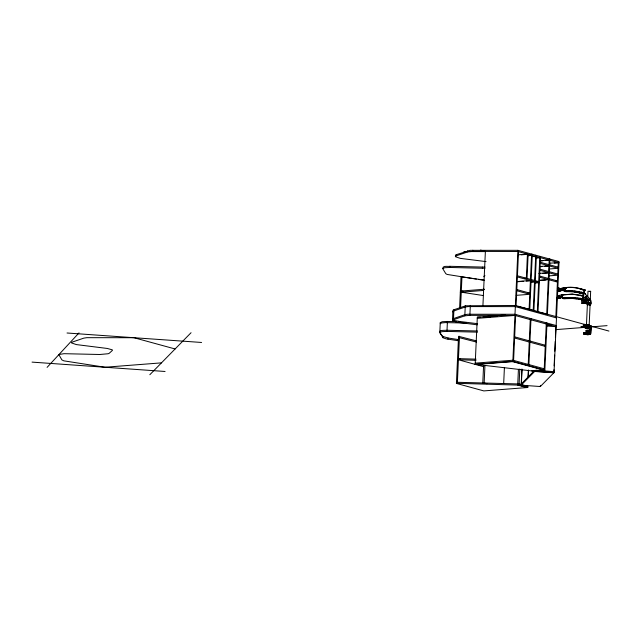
<?xml version="1.0" encoding="UTF-8"?>
<svg xmlns="http://www.w3.org/2000/svg" width="641" height="641" viewBox="0 0 641 641"><rect width="100%" height="100%" fill="white"/><g stroke="black" fill="none" stroke-linecap="round" stroke-linejoin="round"><path stroke-width="0.96" d="M585.425 293.915L583.23 293.378L583.214 297.031C581.131 296.567 587.404 302.824 587.861 303.826M590.385 330.78L589.399 331.461C587.997 337.03 591.579 333.344 590.385 330.78L586.771 330.468M589.76 330.588L589.824 326.982L591.066 326.125L590.497 333.825L589.696 334.298M564.056 288.578L564.032 289.187L564.505 289.035C566.203 286.463 560.731 288.266 561.772 288.218M590.585 299.94C591.483 309.851 586.635 296.895 583.566 297.039L583.711 293.386L584.552 293.506M561.5 295.741L561.468 296.35L561.764 294.772L558.848 295.517L559.617 295.525M588.053 325.708L588.101 324.53L587.156 324.426L587.108 325.476L591.066 326.125M458.684 340.788L446.224 338.873L443.051 337.807L439.814 332.551L440.279 322.543M476.383 279.107L447.098 274.428L445.791 273.675L442.723 268.603C442.578 265.214 447.827 266.784 449.918 266.311L485.029 267.113M442.891 337.623L442.939 336.469C435.736 329.298 442.386 330.596 447.017 330.259L477.545 330.996M439.814 332.551L441.785 331.661L446.961 331.405L447.418 321.453L456.28 321.67M442.723 268.603L444.686 267.714L449.87 267.465L449.918 266.311M447.971 339.153L448.019 337.999L442.939 336.469M452.53 319.258L452.875 311.598M477.241 324.811L457.345 322.295L452.506 320.652A12.227 2.035 2.6 0 1 453.467 319.723L453.916 309.771L465.614 305.781L515.388 305.469L608.95 331.068M486.046 261.608L460.254 258.355L455.406 256.704A12.227 2.035 2.6 0 1 456.368 255.783L456.424 254.629L470.117 250.343L517.896 250.327L559.048 261.592L554.008 372.629L540.339 386.531L521.157 385.177L521.886 369.096M458.563 322.471L458.619 321.325L454.421 320.508L452.554 319.506A12.227 2.035 2.6 0 1 453.524 318.577L464.869 314.691L467.842 314.242L514.987 314.274L556.148 325.532M456.456 382.26L519.106 383.967L527.831 386.355L527.775 387.501L483.827 390.914L456.408 383.406L458.547 336.309L476.511 340.892M459.557 322.591L459.613 321.445L458.619 321.325M461.969 276.688L460.567 307.664L459.621 307.736L461.031 276.76L484.011 280.061M456.408 383.406L457.345 383.334L459.485 336.237M453.467 319.723L464.813 315.837L465.27 305.885M456.368 255.783L467.722 251.897L467.77 250.743M464.813 315.837L469.877 315.34L470.334 305.38M467.722 251.897L472.786 251.392L472.834 250.246M546.997 323.032L544.858 370.129L532.911 371.059L475.181 364.296L477.321 317.199L505.332 315.027M449.87 267.465L482.369 268.25L482.417 267.097M482.929 305.404L485.381 251.416L480.526 250.086M482.801 382.917L483.594 365.394M484.147 382.957L484.949 365.426M489.828 317.375L489.876 316.221M503.698 383.246L504.403 367.686M544.858 370.129L512.856 361.372L517.896 250.327M515.676 314.467L513.537 361.564L476.415 364.441M516.077 305.653L518.529 251.665M517.76 383.927L518.425 369.32M527.775 387.501L519.058 385.121L519.787 369.032M521.389 383.847L522.054 369.24M527.038 278.418L528.128 254.293L521.253 254.83M531.613 254.084L529.105 309.218L517.928 306.494M532.302 254.269L529.795 309.411L528.849 309.483M528.224 364.417L529.242 342.014M529.29 340.868L530.307 318.465M528.04 377.084L528.352 370.266M528.224 376.9L528.537 370.081M528.905 364.601L530.996 318.657M535.732 255.206L533.224 310.348L529.706 309.715M533.913 310.532L536.413 255.398M539.842 256.336L537.342 311.47L536.397 311.55M540.531 256.52L538.023 311.662L537.086 311.734M540.339 386.531L540.387 385.377M546.316 322.848L544.177 369.945L531.677 370.915M549.217 258.9L546.717 314.042L538.047 311.999M549.906 259.084L547.398 314.226L546.461 314.298M555.859 316.542L558.359 261.4M553.968 369.721L553.824 372.814L534.642 371.468M554.144 365.827L554.625 355.114M554.81 351.22L555.25 341.357M555.427 337.495L555.915 326.87M556.548 316.726L556.244 318.128L556.444 316.726M557.301 297.865L557.758 296.214L557.358 296.158M557.374 288.586C557.39 286.968 561.404 288.618 557.614 288.089M559.04 297.977L559.08 297.031M557.534 290.878L559.657 290.95M559.024 297.937L559.609 297.664L559.569 296.711L558.287 296.623M561.532 290.357L559.793 290.453L559.873 288.843L559.441 288.811M558.023 291.078A2.524 0.425 2.6 0 0 559.841 291.046L559.93 290.91M561.732 290.581L561.861 289.291L560.162 289.139L561.861 289.291M563.575 289.067L563.046 289.476L563.607 288.722M561.54 296.575A2.492 2.444 25.3 0 0 563.856 298.53L563.952 298.169A2.332 2.292 25.3 0 1 561.788 296.342M566.107 288.138A0.97 0.873 72.1 0 0 565.426 288.154L566.444 287.785L565.891 288.081A0.97 0.873 72.1 0 1 566.315 287.873M564.304 288.594A2.332 2.099 72.1 0 0 566.315 291.142L565.803 291.31A2.332 2.099 72.1 0 1 563.792 288.762M565.987 287.929L566.452 287.553M588.093 334.81L583.783 334.177L583.847 332.799L589.143 332.759L589.079 334.137L587.637 334.546L588.093 334.81L588.158 333.432M583.783 334.177L584.095 332.623M587.108 325.476L584.848 325.027L584.864 324.282M584.031 334.001L585.545 334.129L585.61 332.751M586.467 324.755L587.452 303.065M587.725 297.152L587.989 291.238L590.649 291.278L590.257 301.198M585.545 334.129L587.196 334.113L587.26 332.735M584.792 325.027L584.496 325.019A2.876 0.481 2.6 0 0 583.198 325.083L585.69 326.117L580.89 326.581A2.876 0.481 2.6 0 0 581.788 326.886L587.829 326.477M587.196 334.113L588.254 333.969L588.31 332.591M589.063 325.965L591.403 326.069L590.842 333.857L590.032 334.249M588.67 325.067L589.183 324.851L590.169 303.169M590.217 326.533L590.185 325.989L589.071 325.62M583.711 293.386L583.566 297.039M580.057 289.051L584.48 289.844L584.616 290.806A2.724 2.452 72.1 0 1 583.27 292.977L582.909 293.097C577.164 292.889 578.262 291.503 565.875 291.615A2.492 2.244 72.1 0 1 563.183 289.548M584.937 290.381L580.794 289.323M566.5 287.697L563.319 288.113C570.274 286.695 577.87 287.609 584.352 290.149A2.564 2.308 72.1 0 1 583.134 292.857L579.055 292.616M58.86 354.657L61.897 359.905L63.796 360.835L104.956 367.245L161.468 362.862M440.271 322.591L442.234 321.71L447.418 321.453M440.215 323.737L441.577 322.968L445.431 322.599L466.079 323.056M579.023 298.97L581.707 299.459L578.454 298.594M581.635 299.78L578.999 299.115L579.176 298.65L581.972 298.906A2.564 2.524 25.3 0 0 582.949 298.041M558.664 290.036L558.079 290.549L557.502 290.061A1.01 0.994 13.9 0 0 558.928 290.093M564.505 289.035L561.236 289.011L561.668 289.227M581.611 293.338L582.26 293.778M581.732 293.474A2.724 2.452 72.1 0 0 582.26 293.113L581.603 293.458L582.653 293.37M585.233 301.446L585.562 300.909M564.168 287.929C570.746 286.287 578.046 287.785 584.48 289.844M564.4 288.009L564.849 287.857A2.332 2.099 72.1 0 0 566.772 290.998L574.953 291.03M564.857 287.617L564.785 287.769A2.492 2.244 72.1 0 0 567.413 291.118L574.937 291.335L582.909 293.097M561.78 294.932L572.325 294.059L582.621 295.661M578.342 298.922L579.176 298.65M578.727 298.946A1.667 1.643 25.3 0 0 579.055 299.227L582.044 299.267L583.422 297.736M580.874 299.451L580.265 298.866M561.444 296.775A2.492 2.444 25.3 0 0 564.4 298.682L572.637 298.474L581.459 299.619L581.812 303.329L586.731 303.449M579.144 298.802L582.052 299.018A2.724 2.676 25.3 0 0 583.374 297.496M582.044 299.267L583.19 298.201M557.782 288.979L557.83 289.7L558.752 289.596M558.463 290.093L557.614 290.036M558.744 289.628L558.824 289.171M584.175 292.248L584.624 291.014L583.318 293.113L580.121 292.849A1.667 1.506 72.1 0 1 579.592 292.176M585.137 302.873L584.856 303.417L582.565 303.177C583.839 301.35 586.876 303.618 587.468 303.682C590.465 303.714 592.396 305.172 590.529 300.204M590.673 291.399L590.073 291.511M586.972 303.441L588.15 303.874L587.324 303.986M589.399 331.461L585.69 331.109L587.252 330.54M587.26 332.286L586.347 332.214L587.052 332.214M587.228 332.975L586.555 333M557.358 297.736L558.015 297.576M558.68 297.889L559.617 297.568M560.274 297.44L560.675 297.745M558.872 296.471L561.027 296.479M560.627 297.688L557.878 298.009M561.171 296.791L559.313 296.406M558.271 297.897L557.229 297.809L560.506 297.536M557.774 289.011L558.816 289.203M590.794 300.309L590.193 300.309M47.089 367.373L79.011 332.887M560.41 290.645L559.248 290.557L559.377 290.036L560.242 290.485M560.707 290.557L560.234 290.734M561.187 290.461L561.652 290.541M561.396 290.501L562.205 290.309M563.311 290.245C561.163 290.702 563.655 289.868 563.135 290.357M149.826 374.721L191.05 332.719M521.205 384.031L534.049 370.971M521.157 385.177L534.826 371.283L554.008 372.629M553.88 371.668L535.836 370.202M590.145 300.381L590.545 300.116A1.739 0.705 7.5 0 0 590.345 299.571L585.578 294.371M561.804 289.411L561.26 289.259L561.636 288.923M562.245 290.197C564.12 290.477 560.667 289.884 562.205 290.253M562.79 290.093L562.013 290.181L563.135 290.269M581.267 299.7L583.975 299.531M590.834 304.066L587.148 303.818M582.677 293.722L581.772 293.61L582.549 293.161M581.772 293.61L582.348 293.225M581.764 295.805L582.228 295.733L580.289 295.437M59.012 354.497L64.044 353.688L99.788 354.497L108.081 353.752A13.629 2.276 2.6 0 0 109.379 353.143L112.359 350.443A11.089 1.851 2.6 0 0 112.199 349.81L107.311 348.464L76.359 344.586L71.512 342.935A12.227 2.035 2.6 0 1 72.481 342.014L83.827 338.127L86.799 337.679L133.945 337.711L175.105 348.968M586.291 300.909L585.89 301.574L586.803 302.119M560.827 297.745L560.41 297.576M586.964 303.554L589.199 303.417M587.188 303.738L587.573 304.13L587.172 303.906M589.704 303.714L587.509 303.842L588.206 304.13M590.201 304.227L590.698 304.026L589.824 304.339M586.275 324.675L587.428 324.57M557.918 296.014L557.462 295.517M559.513 297.745L560.226 297.712M557.173 298.233L560.322 297.793L559.713 297.504M560.843 297.656L560.426 297.464M581.796 303.289L584.776 303.177L586.94 304.042M565.346 288.113L565.795 287.969M565.803 291.31L566.315 291.142M579.079 292.472L579.536 292.328M579.071 291.887A1.667 1.506 72.1 0 0 579.736 292.969L580.425 293.017M582.381 292.793L581.836 292.176M581.091 293.474L582.965 293.362M581.435 293.57L581.804 293.45A2.724 2.452 72.1 0 0 582.34 293.089M559.954 290.822L560.426 290.726M557.622 298.081L558.087 297.993L557.686 297.817M581.555 299.539L582.509 299.403M590.121 304.219L589.448 303.85M561.572 290.293L562.189 290.197M560.114 290.83L558.648 291.07M557.285 298.161L557.798 298.081M583.134 289.668L585.313 289.924L582.957 289.676M587.132 303.489L590.649 303.778M589.984 303.866L589.183 303.938M589.832 304.155L589.768 303.89M588.823 325.003L589.416 324.859L588.462 324.626M587.717 328.448C590.802 327.359 584.239 327.255 585.746 328.376M588.126 328.304C591.947 326.549 581.539 327.447 586.275 328.312M563.006 290.429L559.216 291.022M560.274 297.825L559.577 297.72M585.618 299.523L582.028 299.98L584.344 300.052M584.856 290.557L584.929 290.101M560.571 297.801L559.785 297.873M559.833 288.803L560.595 288.562L557.71 288.025M563.135 289.043L561.42 289.107L561.804 289.339M561.676 294.956L572.309 294.243L582.693 295.781M561.596 295.132L563.383 294.836M559.569 297.648L560.154 297.592M590.209 304.331L590.834 303.946M588.085 332.903L589.143 332.759M559.865 297.592L559.305 297.568M559.97 297.656L560.09 297.64M557.718 290.053L563.527 290.093A2.332 2.099 72.1 0 0 565.354 291.455L573.471 291.663L580.586 293.153M590.393 300.317L590.065 300.14M563.928 288.089L565.987 287.865M589.512 303.93L590.153 303.858M588.069 304.691L587.493 304.924M589.52 305.132L590.153 304.964L589.72 304.787M587.436 328.48C593.045 327.447 581.788 327.255 586.042 328.424M518.729 254.781L527.447 254.108L526.349 278.226L524.418 278.378M527.575 255.543L531.557 255.23M527.415 255.791L529.346 255.647M531.814 256.656L535.676 256.36M534.434 256.696L536.365 256.544M535.852 257.786L539.794 257.482M536.597 257.97L540.475 257.674M539.642 260.783L549.169 260.046M540.026 260.999L542.975 260.767M545.924 260.542L549.85 260.238M549.593 263.227L558.311 262.554M554.257 263.106L559 262.738L517.84 251.48L472.786 251.392M540.211 266.464L548.904 265.791L540.219 263.411M539.93 266.728L541.861 266.576M544.762 266.352L549.593 265.983L558.047 268.291L549.153 268.988M538.929 273.435L548.592 272.681L539.906 270.31M542.518 273.395L549.281 272.874L557.734 275.189L548.84 275.878M516.886 281.551L530.411 280.502L517.383 276.936M517.575 281.744L523.368 281.287M526.269 281.062L531.685 280.702M539.586 280.253L548.279 279.58L539.594 277.2M540.275 280.438L546.068 279.989M530.668 281.928L534.53 281.631L531.101 280.694M530.387 282.192L538.696 281.607L535.267 280.67M555.499 281.087L557.478 280.926L549.017 278.619M534.778 283.058L538.64 282.753L535.211 281.816M460.382 291.102L484.412 289.235M460.326 292.248L483.21 290.469M527.904 293.29L529.843 293.137L516.806 289.572M516.261 295.341L529.787 294.291L516.758 290.726M480.405 317.199L477.321 317.199M483.178 316.983L488.714 316.558M491.527 316.334L497.328 315.885M477.265 318.345L514.939 315.428L556.092 326.686L546.501 326.005M556.388 317.88L515.34 306.614L468.194 306.582L465.214 307.031L453.868 310.917A12.227 2.035 2.6 0 0 452.907 311.846L453.491 312.351M555.699 329.634L607.075 325.644M458.491 337.462L476.455 342.046M475.237 363.151L512.904 360.226M475.181 364.296L512.856 361.372M526.886 386.427L527.831 386.355M561.628 289.075L562.518 289.059M563.046 289.403L563.663 289.227L560.138 288.867L559.986 290.453A2.524 0.425 2.6 0 0 558.231 290.245M570.867 290.886L565.987 291.615L573.471 291.511M584.784 299.539L581.115 299.611M559.353 290.453L560.218 290.389M582.365 293.169L585.297 293.642M584.84 301.695C578.919 302.712 586.932 298.626 584.416 301.647L584.496 301.102L585.642 301.054M565.971 287.713L566.676 287.689M583.23 293.378L582.204 293.794M588.382 303.473L587.637 303.778M587.845 303.65L589.255 303.666M588.39 304.675L587.348 304.996M589.295 305.204L590.505 304.98L589.432 304.739M586.98 324.538L587.773 324.57M587.084 328.488L586.988 328.488M587.725 328.569L585.786 328.496M559.313 296.487L559.93 296.487M560.162 297.376L558.912 297.448L559.721 297.833M561.949 289.932L563.447 290.117M582.357 299.403L583.935 299.459M582.949 297.817L585.513 297.544L589.696 303.257L586.779 303.281L586.547 301.422L585.017 299.018M484.973 268.259L482.369 268.25M463.948 251.56L485.085 251.601M562.55 290.141L562.966 290.053M469.877 315.34L514.939 315.428M582.789 293.274L583.31 293.362M561.556 296.166L559.016 296.454M572.926 297.865L564.689 298.073A2.492 2.444 25.3 0 1 561.788 294.9M588.863 303.906L589.343 303.914M588.839 303.93L589.335 304.026M588.286 304.619L588.742 304.683M446.961 331.405L477.497 332.142M476.055 359.144L458.467 358.639L460.358 359.16M475.999 360.298L458.419 359.785L483.947 366.772M457.345 383.334L519.058 385.121M559.192 290.982L558.063 290.934A1.01 0.994 13.9 0 1 557.358 290.605L557.43 290.79M583.262 293.274L585.193 293.562M558.047 290.974L558.752 291.006M582.1 299.155L583.094 299.211M579.392 299.387L581.868 299.643M590.401 300.357L589.928 300.292L590.281 300.052A1.45 0.585 7.5 0 0 589.896 299.467L589.279 299.251M588.726 304.627L589.175 304.651M587.765 324.53L588.182 324.562M546.557 324.859L551.348 325.195M546.38 325.043L549.257 325.243M67.033 333L201.595 342.47M32.05 362.117L165.066 371.476M570.802 290.91L582.901 292.929M583.086 299.331L584.368 299.515M587.813 326.822L589.824 326.982M583.847 332.799L585.361 332.919M560.25 296.503L558.007 296.238L557.878 297.825A2.524 0.425 2.6 0 0 557.462 297.72M573.543 298.377L577.1 298.738M589.207 303.305L590.369 303.489M589.095 304.707L589.592 304.691M588.126 324.594L588.911 324.658M586.01 330.836C585.57 329.434 593.173 329.987 589.736 331.397M560.09 297.424L560.635 297.44M563.583 289.331L565.242 289.532M583.318 293.113L584.223 293.217M580.041 293.145L582.076 293.514M562.301 290.261L561.388 290.061M459.613 321.445L477.609 323.705M574.889 291.046L581.9 292.16M573.407 291.527L575.041 291.743M580.53 298.313L581.331 299.107L580.546 298.281L572.926 297.576L564.04 297.993A2.332 2.292 25.3 0 1 561.925 294.98M585.465 297.44L585.505 296.839M478.298 279.404L484.059 280.277M461.32 291.022L463.235 291.318M461.272 292.176L483.306 295.549M448.019 337.999L458.732 339.642M589.416 303.53L590.682 303.978M589.472 303.778L590.105 303.778M559.192 297.504L559.721 297.68M557.253 297.384L557.838 297.504M563.143 288.971L563.575 289.147M559.873 288.843L560.434 288.955A2.524 0.425 2.6 0 1 560.611 289.283M559.793 290.453L558.191 290.389A1.01 0.994 13.9 0 0 558.559 288.37M580.321 295.293L582.589 295.717M577.365 298.177L581.707 299.002M581.732 299.131L572.918 297.736L568.455 297.672L564.817 298.065L564.529 298.674L568.182 298.257L563.776 298.554A2.332 2.292 25.3 0 1 561.612 296.719M583.999 299.427L584.728 299.587M588.254 333.969L589.079 334.137M581.01 289.195L584.304 289.996M580.337 295.333L582.268 295.765M557.758 296.214L558.223 296.326A2.524 0.425 2.6 0 1 558.327 296.446M580.081 288.899L580.866 289.099M580.97 293.249L581.491 293.386M540.267 262.265L548.96 264.645M549.641 264.829L558.103 267.145M539.954 269.156L548.64 271.536M549.329 271.72L557.79 274.036M539.642 276.055L548.327 278.426M548.968 279.764L557.422 282.08M517.431 275.79L530.468 279.356M531.149 279.54L534.578 280.478M484.284 275.542L484.973 275.726M483.755 276.559L484.235 276.688M483.659 289.323L484.348 289.516M533.825 310.845L535.539 311.31M514.659 336.862L545.299 345.243M514.611 338.015L545.243 346.396M513.593 360.41L544.225 368.791M511.911 361.444L543.921 370.202M517.704 385.081L526.838 387.581M485.117 383.222L487.048 383.751M584.36 299.499L584.993 299.659M581.531 299.78L581.115 299.491M579.456 299.235L579.127 299.083A1.667 1.643 25.3 0 1 578.551 298.442M453.548 311.205L452.955 310.701A12.227 2.035 2.6 0 1 453.916 309.771M583.462 297.632L584.087 298.169M584.408 289.868L584.488 290.125A2.724 2.452 72.1 0 1 583.198 293.001M584.36 290.141L584.408 290.806M455.463 255.559A12.227 2.035 2.6 0 1 456.424 254.629M563.952 298.321A2.492 2.444 25.3 0 1 561.58 295.733M563.856 298.377A2.332 2.292 25.3 0 1 561.692 296.543M580.802 295.765A0.97 0.953 25.3 0 1 581.05 295.813M566.315 291.294A2.492 2.244 72.1 0 1 564.16 288.578M565.001 289.7A0.97 0.873 72.1 0 1 564.865 289.484M565.466 288.146A0.97 0.873 72.1 0 1 565.699 288.138M565.851 288.218A0.97 0.873 72.1 0 1 566.412 287.841M565.795 291.463A2.492 2.244 72.1 0 1 563.647 288.738M559.104 290.028A1.01 0.994 13.9 0 1 557.35 290.645M587.46 299.275A9.254 2.756 89.6 0 1 587.789 299.812M587.717 300.389A9.254 2.756 89.6 0 1 587.372 300.004M585.586 296.446C587.02 299.828 586.419 294.94 585.586 296.446M589.496 300.581C586.819 300.998 586.619 295.757 589.496 300.581M586.507 330.844L587.236 330.884L586.539 330.828"/></g></svg>
